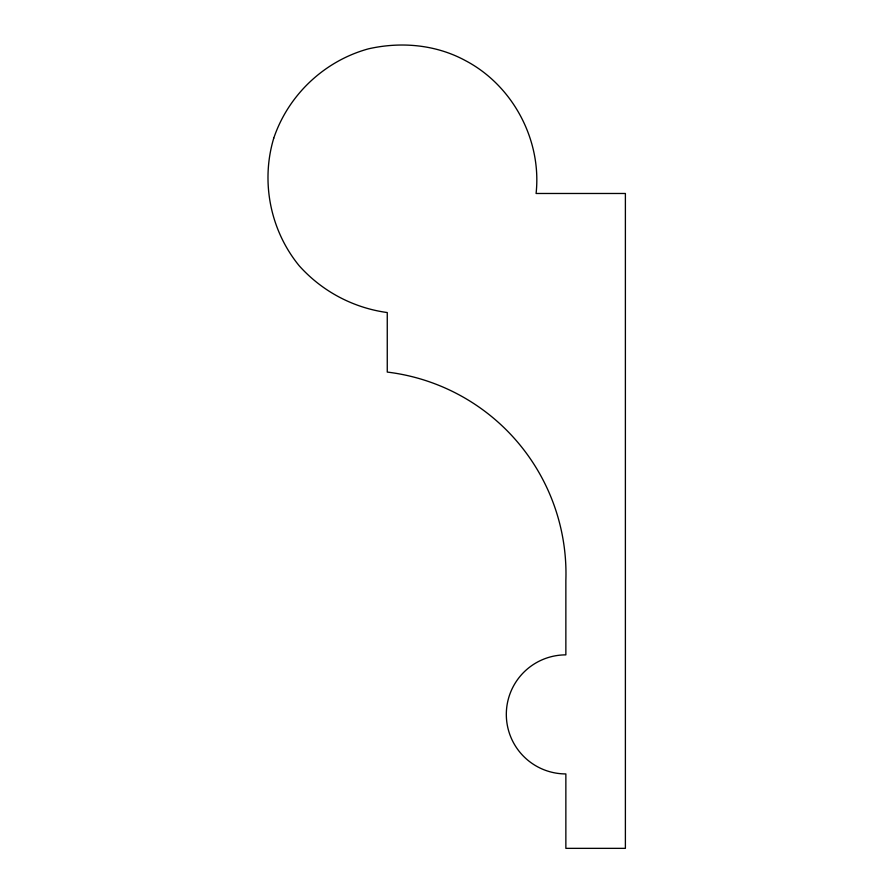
<?xml version="1.0" encoding="UTF-8"?>
<svg xmlns="http://www.w3.org/2000/svg" width="893" height="893" viewBox="0 0 893 893"><rect width="100%" height="100%" fill="white"/><g stroke="black" fill="none" stroke-linecap="round" stroke-linejoin="round"><path stroke-width="1.34" d="M273.749 138.192C260.589 181.949 270.322 230.584 299.311 265.902C322.194 291.397 353.315 307.906 387.261 312.55L387.261 372.08A203.068 203.068 0 0 1 565.861 580.45L565.861 654.87A59.53 59.53 0 0 0 506.32 714.4A59.53 59.53 0 0 0 565.861 773.93L565.861 848.35L625.39 848.35L625.39 193.48L536.09 193.48C541.884 140.145 512.962 85.583 465.476 60.635C435.918 44.527 401.08 41.446 368.496 48.825C324.416 60.869 288.339 94.904 273.749 138.192"/></g></svg>
